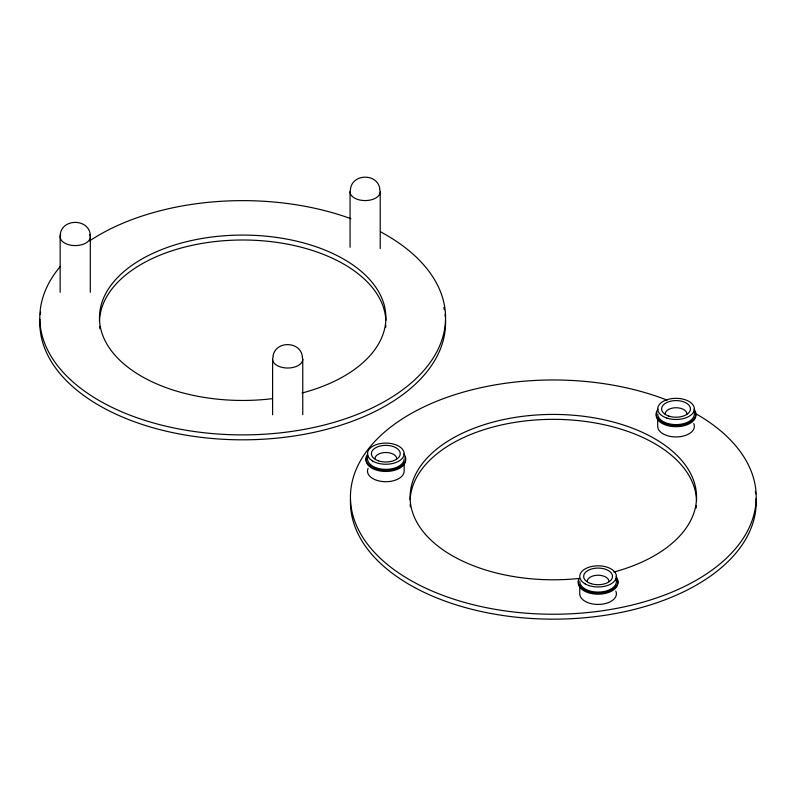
<?xml version="1.0" encoding="UTF-8"?>
<svg xmlns="http://www.w3.org/2000/svg" width="796" height="796" viewBox="0 0 796 796"><rect width="100%" height="100%" fill="white"/><g stroke="black" fill="none" stroke-linecap="round" stroke-linejoin="round"><path stroke-width="1.19" d="M60.138 292.271L60.158 236.87C59.461 217.577 91.013 217.577 90.316 236.87L90.286 292.271M350.439 189.249C352.2 173.339 377.792 173.07 379.821 188.99M272.988 356.429C275.018 340.509 300.609 340.788 302.371 356.688M380.209 191.876L380.229 248.501M350.061 191.876L350.071 247.267M657.705 417.721L657.705 426.358A18.338 10.587 0 0 0 678.431 436.845A18.338 10.587 0 0 0 693.744 423.611M579.757 585.209L579.757 593.846A18.338 10.587 0 0 0 600.482 604.333A18.338 10.587 0 0 0 615.796 591.1M404.159 462.486L404.159 471.123A18.338 10.587 0 0 1 383.433 481.62A18.338 10.587 0 0 1 368.12 468.386M302.759 359.324L302.759 414.736M272.6 359.324L272.61 414.736M385.841 325.086A143.22 82.684 0 0 1 385.662 327.494M99.838 328.698A143.22 82.684 0 0 1 99.599 326.29M99.48 321.485A143.22 82.684 0 0 1 241.646 240.004A143.22 82.684 0 0 1 385.841 320.281M445.521 320.33A202.881 117.131 0 0 1 241.666 439.82A202.881 117.131 0 0 1 39.89 319.156M40.307 314.44A202.881 117.131 0 0 1 40.636 312.082M443.83 307.395A202.881 117.131 0 0 1 444.317 309.734M445.064 314.44A202.881 117.131 0 0 1 445.312 316.798M272.461 398.647A143.22 82.684 0 0 1 103.619 297.993A143.22 82.684 0 0 1 334.101 254.113A143.22 82.684 0 0 1 302.072 393.005M380.836 231.984A202.881 117.131 0 0 1 404.119 388.707A202.881 117.131 0 0 1 136.255 417.482A202.881 117.131 0 0 1 60.337 266.411M89.63 240.87A202.881 117.131 0 0 1 350.936 218.701M89.799 234.621A15.074 8.706 0 0 1 75.242 245.576A15.074 8.706 0 0 1 60.675 234.621M379.692 189.627A15.074 8.706 0 0 1 365.135 200.582A15.074 8.706 0 0 1 350.568 189.627M302.241 357.066A15.074 8.706 0 0 1 287.674 368.021A15.074 8.706 0 0 1 273.118 357.066M696.779 414.278A202.881 117.131 0 0 1 618.114 608.104A202.881 117.131 0 0 1 352.29 481.311A202.881 117.131 0 0 1 667.138 400.139M579.418 578.413A143.22 82.684 0 0 1 414.766 476.167A143.22 82.684 0 0 1 645.058 433.611A143.22 82.684 0 0 1 613.845 572.045M756.11 498.495A202.881 117.131 0 0 1 554.334 619.159A202.881 117.131 0 0 1 350.479 499.679M755.364 491.43A202.881 117.131 0 0 1 755.693 493.779M696.4 505.639A143.22 82.684 0 0 1 696.162 508.037M410.338 506.833A143.22 82.684 0 0 1 410.159 504.435M410.159 499.629A143.22 82.684 0 0 1 554.354 419.343A143.22 82.684 0 0 1 696.52 500.833M374.936 458.785A10.895 6.288 0 0 1 385.831 452.496A10.895 6.288 0 0 1 396.716 458.785M404.159 458.785A18.338 10.587 0 0 1 383.433 469.282A18.338 10.587 0 0 1 368.12 456.048M403.811 453.939A19.84 11.452 0 0 1 385.831 470.247A19.84 11.452 0 0 1 367.851 453.939M405.671 460.018A19.84 11.452 0 0 1 383.234 471.371A19.84 11.452 0 0 1 366.657 457.053M404.995 457.053A19.84 11.452 0 0 1 405.592 459.023M665.148 414.019A10.895 6.288 0 0 1 676.033 407.731A10.895 6.288 0 0 1 686.928 414.019M693.744 411.273A18.338 10.587 0 0 1 678.431 424.517A18.338 10.587 0 0 1 657.705 414.019M694.022 409.174A19.84 11.452 0 0 1 676.033 425.472A19.84 11.452 0 0 1 658.053 409.174M695.207 412.288A19.84 11.452 0 0 1 678.63 426.606A19.84 11.452 0 0 1 656.193 415.253M656.272 414.248A19.84 11.452 0 0 1 656.869 412.288M615.796 578.772A18.338 10.587 0 0 1 600.482 592.005A18.338 10.587 0 0 1 579.757 581.508M616.064 576.662A19.84 11.452 0 0 1 599.816 592.92A19.84 11.452 0 0 1 578.921 578.543M617.248 579.777A19.84 11.452 0 0 1 600.682 594.095A19.84 11.452 0 0 1 578.244 582.742M578.324 581.737A19.84 11.452 0 0 1 578.921 579.777M587.189 581.508A10.895 6.288 0 0 1 598.085 575.219A10.895 6.288 0 0 1 608.98 581.508M615.796 585.478A18.338 10.587 0 0 1 614.701 587.209M378.617 460.884A14.418 8.318 0 0 0 400.239 453.68A14.418 8.318 0 0 0 378.617 446.466A14.418 8.318 0 0 0 378.617 460.884M372.866 461.163A18.338 10.587 0 0 0 403.532 456.416A18.338 10.587 0 0 0 381.085 443.452A18.338 10.587 0 0 0 372.866 461.163M668.829 416.109A14.418 8.318 0 0 0 690.45 408.905A14.418 8.318 0 0 0 668.829 401.701A14.418 8.318 0 0 0 668.829 416.109M666.869 418.069A18.338 10.587 0 0 0 694.371 408.905A18.338 10.587 0 0 0 666.869 399.741A18.338 10.587 0 0 0 666.869 418.069M590.881 583.607A14.418 8.318 0 0 0 612.502 576.394A14.418 8.318 0 0 0 590.881 569.19A14.418 8.318 0 0 0 590.881 583.607M585.12 583.876A18.338 10.587 0 0 0 615.796 579.14A18.338 10.587 0 0 0 593.338 566.175A18.338 10.587 0 0 0 585.12 583.876"/></g></svg>
